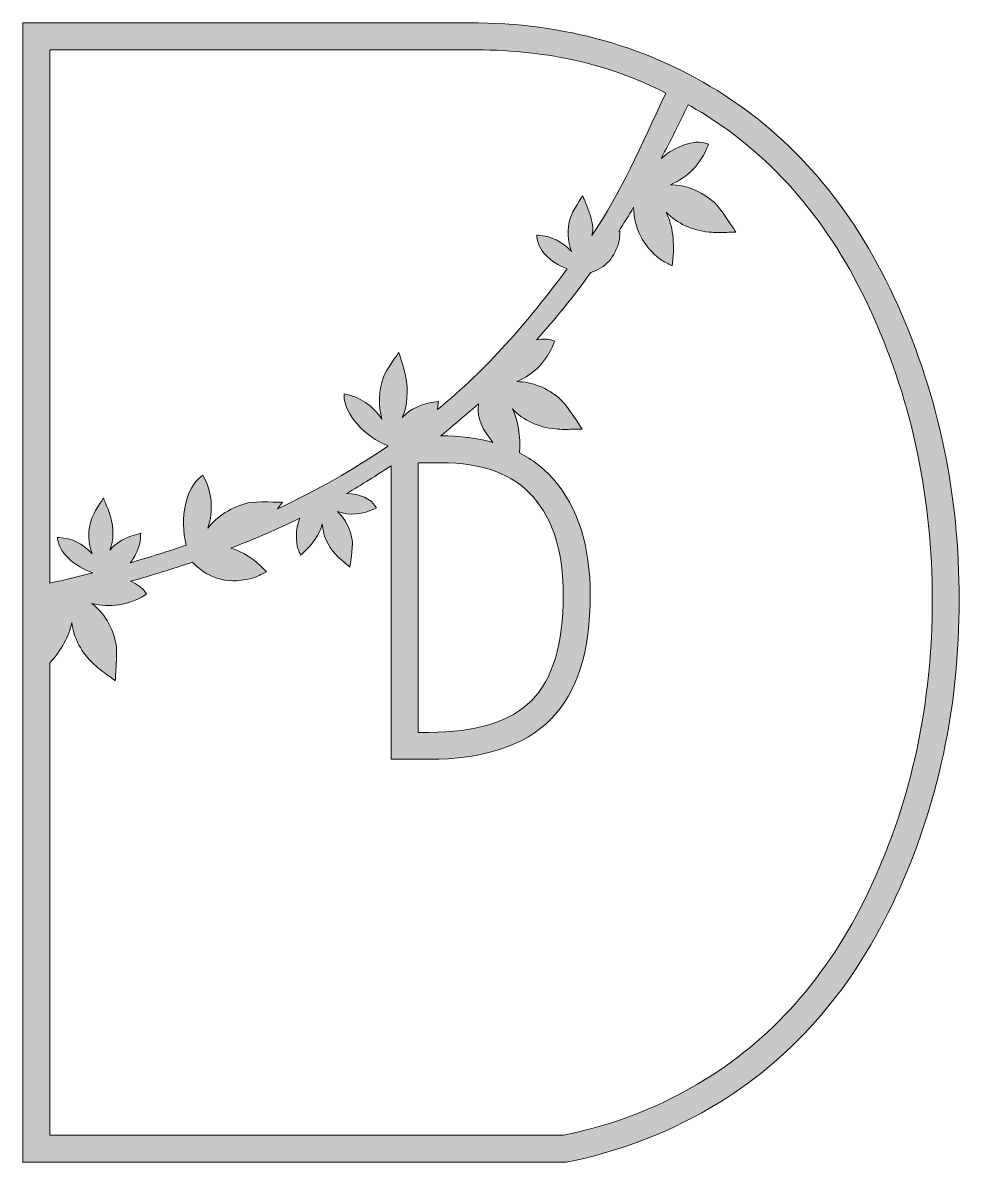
# Model space of a CAD drawing. Header units: millimetres. Extents: x 16 to 693, y 51 to 343.
# Drawn here: x 589.1 to 693.5, y 216.2 to 343.2 of the extents above; entities that cross this region are included whole.
import ezdxf

# ---------------------------------------------------------------- set-up
doc = ezdxf.new("R2010")
doc.units = ezdxf.units.MM
doc.header["$MEASUREMENT"] = 0
doc.layers.add('Layer 1', color=7, linetype='Continuous')

# ---------------------------------------------------------------- blocks, each defined once
blk = doc.blocks.new('block 8')
at = {"layer": 'Layer 1'}
h = blk.add_hatch(color=1, dxfattribs=at)
h.dxf.hatch_style = 2
edge = h.paths.add_edge_path()
edge.add_spline(control_points=[(686.6360814391272, 311.7426666963902), (682.0676264435233, 321.9838051520819), (675.6259007778173, 329.7943049348108), (667.3144356648778, 335.1671116732747), (659.0029705519383, 340.5399170659983), (649.5379582794558, 343.2280840280558), (638.9193557837374, 343.2280840280558), (638.9193557837374, 343.2280840280558), (589.1141701814995, 343.2280840280558), (589.1141701814995, 343.2280840280558), (589.1141701814995, 343.2280840280558), (589.1141701814995, 216.2280806954547), (589.1141701814995, 216.2280806954547), (589.1141701814995, 216.2280806954547), (649.6931598310663, 216.2280806954547), (649.6931598310663, 216.2280806954547), (655.8455836033997, 217.4522200146745), (661.5464845486982, 219.6782469306219), (666.7922883803959, 222.9132238890417), (675.2766111593058, 228.1766730691766), (681.8276755429756, 235.8143098029713), (686.4384621493559, 245.8367277590432), (691.1374432001547, 255.9649747420526), (693.4869552574028, 266.9928115177245), (693.4869552574028, 278.916696097263), (693.4905726076623, 290.611277274488), (691.2045364347287, 301.5544454456482), (686.6360814391272, 311.7426666963902)], knot_values=[0, 0, 0, 0, 1, 1, 1, 2, 2, 2, 3, 3, 3, 4, 4, 4, 5, 5, 5, 6, 6, 6, 7, 7, 7, 8, 8, 8, 9, 9, 9, 9], degree=3, periodic=1)
edge = h.paths.add_edge_path()
edge.add_spline(control_points=[(638.9193557837374, 340.2259437134326), (647.1567082800511, 340.2259437134326), (654.0217931172014, 338.8359997538022), (660.7880467776205, 335.3999436069798), (658.0046249440059, 329.4697500252918), (655.8068262791907, 324.3227208492307), (652.5542255041811, 319.5108321768633), (652.7412080616411, 320.4315823919516), (652.6106820064431, 320.8901945795404), (652.3072982852739, 321.9238308843492), (652.1732410072048, 322.3789145405465), (651.9862584497415, 322.8269411339607), (651.8063383380256, 323.2573304533789), (651.725206339348, 323.4513593077006), (651.6405431177967, 323.6489140019328), (651.5629423419928, 323.8464686961651), (651.5629423419928, 323.8464686961651), (651.5241419540914, 323.9487745746728), (651.5241419540914, 323.9487745746728), (651.5241419540914, 323.9487745746728), (650.3140952285897, 322.0966912418025), (650.1553624541056, 321.5322473357953), (649.774377957133, 320.1775819613782), (649.8096471221606, 318.9075798085109), (650.2647442357622, 317.7434147570239), (649.2346176219796, 318.8758311004297), (648.0140202915555, 319.4684978746075), (646.5641087928952, 319.5461094163361), (646.5641087928952, 319.5461094163361), (646.4053760184111, 319.5531637876383), (646.4053760184111, 319.5531637876383), (646.4053760184111, 319.5531637876383), (646.4195009099005, 319.3803034301851), (646.4195009099005, 319.3803034301851), (646.5394332964834, 317.9550808853414), (647.8341432435326, 316.5192754378041), (649.7955652943673, 315.8137198824249), (645.3787806275027, 309.8376634670895), (640.8385323511843, 304.5777482013078), (635.3316764090944, 300.1292202093237), (635.3422700777096, 300.2174146537461), (635.3528637463287, 300.3056090981685), (635.3598831283773, 300.3973293825016), (635.3704767969957, 300.5066896323115), (635.3810704656116, 300.6195811049938), (635.3986835162825, 300.7395242574974), (635.3986835162825, 300.7395242574974), (635.4374839041839, 301.0288046190245), (635.4374839041839, 301.0288046190245), (635.4374839041839, 301.0288046190245), (635.1940879081509, 300.9970559109432), (635.1940879081509, 300.9970559109432), (633.5430689605379, 300.7748041884511), (632.3013273565725, 300.2033059111417), (631.4087892437327, 299.236692862406), (631.9908811896586, 300.5737182713464), (632.117876021983, 302.1576924310388), (631.768629467167, 303.8827755486224), (631.6522283034585, 304.4648567286255), (631.4758394146137, 305.0398862288073), (631.3029817486432, 305.600801603423), (631.2253809728361, 305.8512761940857), (631.1477801970327, 306.1088024645698), (631.0736675804037, 306.3628028951433), (631.0736675804037, 306.3628028951433), (631.0348671925017, 306.4968601732131), (631.0348671925017, 306.4968601732131), (631.0348671925017, 306.4968601732131), (629.5284991915762, 304.3978334725523), (629.3062474690847, 303.7310836880375), (628.7735495796767, 302.1224178830469), (628.7206243002852, 300.5525578489206), (629.1439834717295, 299.0497210708675), (628.0609746422489, 300.5984152996062), (626.7274643072939, 301.5156396747839), (625.0976326969151, 301.8331375215198), (625.0976326969151, 301.8331375215198), (624.9177125851992, 301.8684174524735), (624.9177125851992, 301.8684174524735), (624.9177125851992, 301.8684174524735), (624.9212438080702, 301.6532227927643), (624.9212438080702, 301.6532227927643), (624.9565129731012, 299.6282764109599), (627.2284242545421, 297.056528780106), (629.8178010849521, 296.0863898914596), (629.8178010849521, 296.0863898914596), (629.8213323078224, 296.0440582806846), (629.8213323078224, 296.0440582806846), (625.9584328676009, 293.4052820107958), (621.9014884241707, 291.0981123302474), (617.4917662030509, 289.0520055260172), (617.64347959548, 289.2530914431218), (617.7986811470905, 289.4612290400479), (617.9539257623971, 289.6623095741909), (617.9539257623971, 289.6623095741909), (618.0491826525644, 289.7822527266945), (618.0491826525644, 289.7822527266945), (618.0491826525644, 289.7822527266945), (614.9835644350147, 289.919835844675), (614.2003650401355, 289.7116982477489), (612.3165437651086, 289.2142802892959), (610.8277888148501, 288.2723642688204), (609.7553736539847, 286.9106418316198), (610.3762659878158, 288.9391140533349), (610.2245525953829, 290.8123631915927), (609.3002765403833, 292.5938920455177), (609.3002765403833, 292.5938920455177), (609.1979572044713, 292.7914467397497), (609.1979572044713, 292.7914467397497), (609.1979572044713, 292.7914467397497), (609.0003809783923, 292.6503377818586), (609.0003809783923, 292.6503377818586), (607.2752924778464, 291.4226726227281), (606.5732681453409, 287.9936721929485), (607.3388114258563, 285.0021127624083), (605.3315265413755, 284.3177230124166), (603.2501290402689, 283.6686131933786), (601.0805370947405, 283.0477262425112), (601.5779658191144, 283.6333386453867), (601.948356647475, 284.3671170689365), (602.1670771470922, 285.2666960956755), (602.2094087578678, 285.4395591446096), (602.2164712036126, 285.6194738733651), (602.2235336493574, 285.8099715048143), (602.2270648722316, 285.8981659492367), (602.2305960951021, 285.9934174564422), (602.2376585408468, 286.088663580686), (602.2376585408468, 286.088663580686), (602.2553146552107, 286.3285498856933), (602.2553146552107, 286.3285498856933), (602.2553146552107, 286.3285498856933), (602.0436566013344, 286.2756353722245), (602.0436566013344, 286.2756353722245), (600.6078699941643, 285.9193317546242), (599.5460054382212, 285.323136449055), (598.8157313227373, 284.4482490676141), (599.253172321975, 285.5912510051945), (599.2813790412611, 286.8788877405768), (598.8862696527958, 288.2300272750833), (598.7522123747267, 288.6851082397998), (598.5652298172635, 289.1331375246948), (598.3853097055476, 289.563526844113), (598.30417770687, 289.7575556984347), (598.2195144853187, 289.9551103926669), (598.1419137095147, 290.1526650868992), (598.1419137095147, 290.1526650868992), (598.1031133216134, 290.2549682739261), (598.1031133216134, 290.2549682739261), (598.1031133216134, 290.2549682739261), (596.8930665961116, 288.4028849410557), (596.7343338216274, 287.8384383435678), (596.3533493246549, 286.4837729691506), (596.3886184896826, 285.2137708162834), (596.8437156032841, 284.0496030733154), (595.8135889895015, 285.1820221082021), (594.5929916590775, 285.774686190899), (593.1430801604172, 285.8522977326277), (593.1430801604172, 285.8522977326277), (592.984347385933, 285.8593547954107), (592.984347385933, 285.8593547954107), (592.984347385933, 285.8593547954107), (592.9984722774225, 285.6864917464766), (592.9984722774225, 285.6864917464766), (593.12546710975, 284.2154090594664), (594.8752311067085, 282.589103288999), (596.9213594427836, 281.9188276645735), (595.3655973853377, 281.5201870532365), (593.7675467808116, 281.132134727555), (592.1200590560723, 280.7581911444779), (592.1200590560723, 280.7581911444779), (592.1200590560723, 340.2259437134326), (592.1200590560723, 340.2259437134326), (592.1200590560723, 340.2259437134326), (638.9193557837374, 340.2259437134326), (638.9193557837374, 340.2259437134326)], knot_values=[0, 0, 0, 0, 1, 1, 1, 2, 2, 2, 3, 3, 3, 4, 4, 4, 5, 5, 5, 6, 6, 6, 7, 7, 7, 8, 8, 8, 9, 9, 9, 10, 10, 10, 11, 11, 11, 12, 12, 12, 13, 13, 13, 14, 14, 14, 15, 15, 15, 16, 16, 16, 17, 17, 17, 18, 18, 18, 19, 19, 19, 20, 20, 20, 21, 21, 21, 22, 22, 22, 23, 23, 23, 24, 24, 24, 25, 25, 25, 26, 26, 26, 27, 27, 27, 28, 28, 28, 29, 29, 29, 30, 30, 30, 31, 31, 31, 32, 32, 32, 33, 33, 33, 34, 34, 34, 35, 35, 35, 36, 36, 36, 37, 37, 37, 38, 38, 38, 39, 39, 39, 40, 40, 40, 41, 41, 41, 42, 42, 42, 43, 43, 43, 44, 44, 44, 45, 45, 45, 46, 46, 46, 47, 47, 47, 48, 48, 48, 49, 49, 49, 50, 50, 50, 51, 51, 51, 52, 52, 52, 53, 53, 53, 54, 54, 54, 55, 55, 55, 56, 56, 56, 57, 57, 57, 58, 58, 58, 58], degree=3, periodic=1)
edge = h.paths.add_edge_path()
edge.add_spline(control_points=[(659.5533245557069, 323.9487772661537), (659.5533245557069, 323.9487772661537), (659.5533245557069, 323.9487772661537), (659.5533245557069, 323.9487772661537), (659.5533245557069, 323.9487772661537), (659.5497933328332, 323.9487772661537), (659.5533245557069, 323.9487772661537), (659.5497933328332, 323.9487772661537), (659.5533245557069, 323.9487772661537), (659.5533245557069, 323.9487772661537)], knot_values=[0, 0, 0, 0, 1, 1, 1, 2, 2, 2, 3, 3, 3, 3], degree=3, periodic=1)
edge = h.paths.add_edge_path()
edge.add_spline(control_points=[(630.4350760685197, 297.7691413982682), (630.438564227698, 297.7691413982682), (630.438564227698, 297.7691413982682), (630.4350760685197, 297.7691413982682), (630.438564227698, 297.7656101753959), (630.438564227698, 297.7656101753959), (630.4350760685197, 297.7691413982682), (630.4350760685197, 297.7656101753959), (630.4350760685197, 297.7656101753959), (630.4350760685197, 297.7691413982682)], knot_values=[0, 0, 0, 0, 1, 1, 1, 2, 2, 2, 3, 3, 3, 3], degree=3, periodic=1)
edge = h.paths.add_edge_path()
edge.add_spline(control_points=[(633.1725920047921, 294.195500787725), (633.1725920047921, 294.195500787725), (635.7196372244258, 294.195500787725), (635.7196372244258, 294.195500787725), (640.3304238308028, 294.195500787725), (643.7594565583533, 292.9219727949471), (645.9995868339448, 290.3749168093914), (648.2397171095323, 287.827860823836), (649.3615693906111, 284.1766140545255), (649.3615693906111, 279.4176398956268), (649.3615693906111, 273.9883901123026), (648.1868348938337, 270.0831375294573), (645.8373228365895, 267.705418752925), (643.4878107793414, 265.3241687535203), (639.656649281277, 264.1388352051649), (634.3473695652624, 264.1388352051649), (634.3473695652624, 264.1388352051649), (633.1726350684883, 264.1388352051649), (633.1726350684883, 264.1388352051649), (633.1726350684883, 264.1388352051649), (633.1726350684883, 294.195500787725), (633.1726350684883, 294.195500787725), (633.1726350684883, 294.195500787725), (633.1725920047921, 294.195500787725), (633.1725920047921, 294.195500787725)], knot_values=[0, 0, 0, 0, 1, 1, 1, 2, 2, 2, 3, 3, 3, 4, 4, 4, 5, 5, 5, 6, 6, 6, 7, 7, 7, 8, 8, 8, 8], degree=3, periodic=1)
edge = h.paths.add_edge_path()
edge.add_spline(control_points=[(635.7196802881188, 297.1941118980865), (635.7196802881188, 297.1941118980865), (638.2032496234353, 299.2296411825847), (639.8930258952574, 300.7571696059359), (639.7272306750285, 298.8098347658602), (640.4045364474287, 297.9137815790318), (641.5122638370178, 296.4603388574984), (639.776624731549, 296.9471685302961), (637.843409400001, 297.1941118980865), (635.7196802881188, 297.1941118980865)], knot_values=[0, 0, 0, 0, 1, 1, 1, 2, 2, 2, 3, 3, 3, 3], degree=3, periodic=1)
edge = h.paths.add_edge_path()
edge.add_spline(control_points=[(642.4224580642208, 302.013057633237), (642.4224580642208, 302.013057633237), (642.4224580642208, 302.0095264103646), (642.4224580642208, 302.013057633237), (642.4224580642208, 302.0095264103646), (642.4224580642208, 302.013057633237), (642.4224580642208, 302.013057633237), (642.4224580642208, 302.013057633237), (642.4224580642208, 302.013057633237), (642.4224580642208, 302.013057633237)], knot_values=[0, 0, 0, 0, 1, 1, 1, 2, 2, 2, 3, 3, 3, 3], degree=3, periodic=1)
edge = h.paths.add_edge_path()
edge.add_spline(control_points=[(622.6880467871455, 288.9214740878581), (622.6845155642718, 288.9214740878581), (622.6845155642718, 288.9214740878581), (622.6880467871455, 288.9214740878581), (622.6845155642718, 288.9214740878581), (622.6845155642718, 288.9214740878581), (622.6880467871455, 288.9214740878581), (622.6845155642718, 288.9214740878581), (622.6845155642718, 288.9214740878581), (622.6880467871455, 288.9214740878581)], knot_values=[0, 0, 0, 0, 1, 1, 1, 2, 2, 2, 3, 3, 3, 3], degree=3, periodic=1)
edge = h.paths.add_edge_path()
edge.add_spline(control_points=[(594.6774826258552, 278.5956670276547), (594.6774826258552, 278.5956670276547), (594.6774826258552, 278.5956670276547), (594.6774826258552, 278.5956670276547), (594.6774826258552, 278.5956670276547), (594.6774826258552, 278.5956670276547), (594.6774826258552, 278.5956670276547), (594.6774826258552, 278.5956670276547), (594.6774826258552, 278.5956670276547), (594.6774826258552, 278.5956670276547)], knot_values=[0, 0, 0, 0, 1, 1, 1, 2, 2, 2, 3, 3, 3, 3], degree=3, periodic=1)
edge = h.paths.add_edge_path()
edge.add_spline(control_points=[(598.0394651825214, 283.1570811093594), (598.0394651825214, 283.1570811093594), (598.0394651825214, 283.1570811093594), (598.0394651825214, 283.1570811093594), (598.0394651825214, 283.1570811093594), (598.0394651825214, 283.1570811093594), (598.0394651825214, 283.1570811093594), (598.0394651825214, 283.1570811093594), (598.0394651825214, 283.1570811093594), (598.0394651825214, 283.1570811093594)], knot_values=[0, 0, 0, 0, 1, 1, 1, 2, 2, 2, 3, 3, 3, 3], degree=3, periodic=1)
edge = h.paths.add_edge_path()
edge.add_spline(control_points=[(683.7150711045698, 247.0890845634719), (679.3758872135118, 237.6593306900969), (673.1493938882454, 230.3850546366854), (665.2189132722823, 225.4673315544188), (660.3894061662849, 222.4898862494448), (655.069489717962, 220.3908541658224), (649.3968385556419, 219.2302230286886), (649.3968385556419, 219.2302230286886), (592.1163125147314, 219.2302230286886), (592.1163125147314, 219.2302230286886), (592.1163125147314, 219.2302230286886), (592.1163125147314, 271.857609320599), (592.1163125147314, 271.857609320599), (593.4604165183016, 273.3569148757797), (594.2753107916445, 274.8385804654836), (594.5786945128137, 276.3766917915287), (594.7974150124342, 274.6163287429914), (595.6370278458825, 273.021777063567), (597.0587326252598, 271.7023862371417), (597.5385052352732, 271.257888175119), (598.0747343475523, 270.8698304664758), (598.5968385683419, 270.4958868833987), (598.8296839594525, 270.326555057337), (599.0730799554855, 270.1536920084029), (599.3023941237211, 269.9773031195581), (599.3023941237211, 269.9773031195581), (599.4223265103006, 269.885582835225), (599.4223265103006, 269.885582835225), (599.4223265103006, 269.885582835225), (599.6975035121869, 273.1628860214581), (599.5140521775974, 273.9848588894303), (599.0801424012302, 275.9568853748042), (598.1699481740271, 277.4773567353724), (596.8046998969149, 278.518055485926), (598.8790349522768, 278.0029975619961), (600.8263751753143, 278.3028608262173), (602.7137276732154, 279.4211657355375), (602.7137276732154, 279.4211657355375), (602.9218545042174, 279.5446401109136), (602.9218545042174, 279.5446401109136), (602.9218545042174, 279.5446401109136), (602.7842660032746, 279.7457260280182), (602.7842660032746, 279.7457260280182), (602.4208945569692, 280.2748926945526), (601.8423338339145, 280.6841162085833), (601.1332470556648, 280.9769224100211), (603.5321531694295, 281.6542550972297), (605.8252087244118, 282.3633364925199), (608.0300698349716, 283.1182861044185), (608.0547453313841, 283.0935890761586), (608.0794638914921, 283.0724232707714), (608.1041393879045, 283.0442004026005), (609.9174223328729, 281.1286196535677), (612.221071556471, 280.5782817986841), (614.958630556439, 281.4073117294393), (615.19500717042, 281.4778662083849), (615.4137276700404, 281.5978093608886), (615.646529997455, 281.7212837362646), (615.7559117791117, 281.7812553125164), (615.8687817199497, 281.8412268887682), (615.9887141065286, 281.9011984650201), (615.9887141065286, 281.9011984650201), (616.2850353819531, 282.0458386457836), (616.2850353819531, 282.0458386457836), (616.2850353819531, 282.0458386457836), (616.0733773280774, 282.2610333054927), (616.0733773280774, 282.2610333054927), (614.8492487747823, 283.5063384301), (613.607464107124, 284.3000884299016), (612.30569171433, 284.6669803331573), (614.9938566577744, 285.7076737007492), (617.5514955460238, 286.8189269302484), (620.0032838754903, 288.0183692212083), (619.5975808184098, 287.0799790406432), (619.5023239282427, 286.0287027703575), (619.710493822937, 284.8786491529557), (619.7422317650942, 284.7022602641109), (619.8092819359784, 284.5399801178705), (619.8833514889113, 284.3635912290258), (619.918620653939, 284.2824538473864), (619.9503585960995, 284.1977852428747), (619.9856708248233, 284.1060649585417), (619.9856708248233, 284.1060649585417), (620.0668028235009, 283.8838132360494), (620.0668028235009, 283.8838132360494), (620.0668028235009, 283.8838132360494), (620.2431917123457, 284.0425621594177), (620.2431917123457, 284.0425621594177), (621.4355823234829, 285.1150042350906), (622.1764070438936, 286.2015604363299), (622.5009781022965, 287.3657281792979), (622.564497050307, 286.1168972147799), (623.0724763796071, 284.9527294718119), (624.0002836574772, 283.9508418750843), (624.3142610472654, 283.6121728399992), (624.6705700478254, 283.3123149587401), (625.0198166026446, 283.023034597213), (625.1750181542551, 282.8925085420156), (625.3373252153026, 282.7584512639458), (625.4889955440394, 282.6243939858761), (625.4889955440394, 282.6243939858761), (625.570127542717, 282.5538395069304), (625.570127542717, 282.5538395069304), (625.570127542717, 282.5538395069304), (625.9334989890251, 284.8433692220021), (625.8488357674738, 285.4289762419159), (625.644240159346, 286.8365615127635), (625.0832924869584, 287.9513351992117), (624.1802037691931, 288.7556734846688), (625.6089709943145, 288.2864783943862), (626.9953635449649, 288.3958386441961), (628.3782679364404, 289.0837542340984), (628.3782679364404, 289.0837542340984), (628.5299813288694, 289.1613657758271), (628.5299813288694, 289.1613657758271), (628.5299813288694, 289.1613657758271), (628.4453181073208, 289.3095317965013), (628.4453181073208, 289.3095317965013), (627.9408269371988, 290.1773674981208), (626.6708355502544, 290.6994771018721), (625.2103303829789, 290.7806144835114), (626.9072121642387, 291.7542792120685), (628.5581880481557, 292.780863837056), (630.177425989916, 293.8603629755123), (630.177425989916, 293.8603629755123), (630.177425989916, 264.1353093652542), (630.177425989916, 264.1353093652542), (630.177425989916, 264.1353093652542), (630.177425989916, 261.1366982548927), (630.177425989916, 261.1366982548927), (630.177425989916, 261.1366982548927), (633.1760371002774, 261.1366982548927), (633.1760371002774, 261.1366982548927), (633.1760371002774, 261.1366982548927), (634.3507715970547, 261.1366982548927), (634.3507715970547, 261.1366982548927), (640.4679262043572, 261.1366982548927), (645.0505060914508, 262.6360038100734), (647.9750476488794, 265.5958091495706), (650.8889955376894, 268.545031586374), (652.367113755636, 273.1946401125011), (652.367113755636, 279.4176452785885), (652.367113755636, 284.9033407982539), (650.9842093641637, 289.2566172830325), (648.2572440328142, 292.3540057405102), (647.1918482540007, 293.5640309341641), (645.928919312801, 294.5482839483763), (644.4754765912702, 295.3067540172242), (644.6060026464651, 297.2188089263464), (644.3484817589426, 298.8239488914263), (643.6852578143391, 300.1821401057542), (644.9235112591269, 298.912137952887), (646.5568740923762, 298.1466108212563), (648.4865582010505, 297.9561131898068), (649.1356572541677, 297.8926157736443), (649.7988811987706, 297.9102503561594), (650.4409608698327, 297.9243644817255), (650.7302196995156, 297.9314215445086), (651.0265840386322, 297.93847322433), (651.315842868312, 297.93847322433), (651.315842868312, 297.93847322433), (651.4675562607442, 297.93847322433), (651.4675562607442, 297.93847322433), (651.4675562607442, 297.93847322433), (649.7036673722963, 300.7148326121992), (649.0651189241053, 301.2581134042998), (647.5270129810226, 302.5669213280312), (645.8830564791542, 303.226614049763), (644.1650304243531, 303.2336711125461), (646.1264955388801, 304.0768097859057), (647.4987631980435, 305.4914467365747), (648.3242942036952, 307.5234501811622), (648.3242942036952, 307.5234501811622), (648.4160198709912, 307.7492277435651), (648.4160198709912, 307.7492277435651), (648.4160198709912, 307.7492277435651), (648.1867057027556, 307.8268392852937), (648.1867057027556, 307.8268392852937), (647.6504765904765, 308.0067567055301), (647.0331154795197, 308.0138110768323), (646.3840164264025, 307.8762279588518), (648.4971518696689, 310.2327836214774), (650.5114991998945, 312.7375053047774), (652.4341639265201, 315.4080329742283), (654.0710579826405, 315.9054509326814), (655.1364537614539, 317.090781789556), (655.5915078113626, 318.9569765565116), (655.6338394221382, 319.1298369139648), (655.640901867883, 319.3097543342012), (655.6479643136278, 319.5002546571312), (655.6514955364988, 319.5884491015536), (655.6550267593725, 319.6836979172783), (655.6620892051172, 319.7789494244837), (655.6620892051172, 319.7789494244837), (655.6797453194779, 320.0188384209719), (655.6797453194779, 320.0188384209719), (655.6797453194779, 320.0188384209719), (655.5350943727935, 319.9835611814991), (655.5350943727935, 319.9835611814991), (656.0959989814845, 320.8584512544208), (656.6498842081243, 321.7509786013385), (657.1966639253295, 322.661145913733), (657.2248706446125, 320.3469245533632), (658.2232593162379, 318.3960638733768), (660.1846813670719, 316.8544240159402), (660.3857457523292, 316.6956750925722), (660.6115286976943, 316.5863121512818), (660.8514365345491, 316.4698975301694), (660.964306475384, 316.4134517938282), (661.0807507027854, 316.3570087489679), (661.200683089365, 316.2935086413246), (661.200683089365, 316.2935086413246), (661.4970043647926, 316.1347597179566), (661.4970043647926, 316.1347597179566), (661.4970043647926, 316.1347597179566), (661.5358047526939, 316.4698975301694), (661.5358047526939, 316.4698975301694), (661.8003880859611, 318.7312016855896), (661.5675426948512, 320.5832850184599), (660.8196555286963, 322.1249248758965), (662.0579089734836, 320.8549254145101), (663.6912718067334, 320.0893982828791), (665.620955915411, 319.8988979599491), (666.2700549685243, 319.8353978523057), (666.9332789131279, 319.8530378177828), (667.5753585841932, 319.8671492518678), (667.8646174138722, 319.87420362317), (668.1609817529895, 319.8812606859531), (668.4502405826723, 319.8812606859531), (668.4502405826723, 319.8812606859531), (668.6019539751015, 319.8812606859531), (668.6019539751015, 319.8812606859531), (668.6019539751015, 319.8812606859531), (666.8380650866536, 322.6576227653032), (666.1995166384626, 323.2009008659229), (664.6614106953798, 324.5097060981735), (663.0174541935115, 325.1694015113862), (661.2994281387136, 325.1764558826884), (663.2608932532405, 326.019594556048), (664.6331609124007, 327.4342341981979), (665.4586919180557, 329.466232259824), (665.4586919180557, 329.466232259824), (665.5504175853486, 329.6920098222265), (665.5504175853486, 329.6920098222265), (665.5504175853486, 329.6920098222265), (665.3211034171122, 329.7696213639552), (665.3211034171122, 329.7696213639552), (663.909992306354, 330.2388164542377), (661.9626520833165, 329.5226779961648), (660.2763639706725, 328.1150927253171), (661.2994281387136, 330.0412590685246), (662.2977737466429, 332.037981236418), (663.2679126352892, 334.1017320433463), (664.0863381315064, 333.6395926701064), (664.8942130227975, 333.1598160228705), (665.6879630225991, 332.6482879760725), (673.4631990232594, 327.6212059897364), (679.5909472991772, 320.1775927273015), (683.9018814072587, 310.5150096117023), (688.2763344633477, 300.76070621177), (690.4917892425266, 290.1279842075244), (690.4917892425266, 278.913175640314), (690.4884302744265, 267.4831670304328), (688.2094565472408, 256.7798905472417), (683.7150711045698, 247.0890845634719)], knot_values=[0, 0, 0, 0, 1, 1, 1, 2, 2, 2, 3, 3, 3, 4, 4, 4, 5, 5, 5, 6, 6, 6, 7, 7, 7, 8, 8, 8, 9, 9, 9, 10, 10, 10, 11, 11, 11, 12, 12, 12, 13, 13, 13, 14, 14, 14, 15, 15, 15, 16, 16, 16, 17, 17, 17, 18, 18, 18, 19, 19, 19, 20, 20, 20, 21, 21, 21, 22, 22, 22, 23, 23, 23, 24, 24, 24, 25, 25, 25, 26, 26, 26, 27, 27, 27, 28, 28, 28, 29, 29, 29, 30, 30, 30, 31, 31, 31, 32, 32, 32, 33, 33, 33, 34, 34, 34, 35, 35, 35, 36, 36, 36, 37, 37, 37, 38, 38, 38, 39, 39, 39, 40, 40, 40, 41, 41, 41, 42, 42, 42, 43, 43, 43, 44, 44, 44, 45, 45, 45, 46, 46, 46, 47, 47, 47, 48, 48, 48, 49, 49, 49, 50, 50, 50, 51, 51, 51, 52, 52, 52, 53, 53, 53, 54, 54, 54, 55, 55, 55, 56, 56, 56, 57, 57, 57, 58, 58, 58, 59, 59, 59, 60, 60, 60, 61, 61, 61, 62, 62, 62, 63, 63, 63, 64, 64, 64, 65, 65, 65, 66, 66, 66, 67, 67, 67, 68, 68, 68, 69, 69, 69, 70, 70, 70, 71, 71, 71, 72, 72, 72, 73, 73, 73, 74, 74, 74, 75, 75, 75, 76, 76, 76, 77, 77, 77, 78, 78, 78, 79, 79, 79, 80, 80, 80, 81, 81, 81, 82, 82, 82, 83, 83, 83, 84, 84, 84, 85, 85, 85, 86, 86, 86, 87, 87, 87, 88, 88, 88, 88], degree=3, periodic=1)
at = {"layer": 'Layer 1', "lineweight": 0}
for points, knots in [([(686.6360814391272, 311.7426666963902), (682.0676264435233, 321.9838051520819), (675.6259007778173, 329.7943049348108), (667.3144356648778, 335.1671116732747), (659.0029705519383, 340.5399170659983), (649.5379582794558, 343.2280840280558), (638.9193557837374, 343.2280840280558), (638.9193557837374, 343.2280840280558), (589.1141701814995, 343.2280840280558), (589.1141701814995, 343.2280840280558), (589.1141701814995, 343.2280840280558), (589.1141701814995, 216.2280806954547), (589.1141701814995, 216.2280806954547), (589.1141701814995, 216.2280806954547), (649.6931598310663, 216.2280806954547), (649.6931598310663, 216.2280806954547), (655.8455836033997, 217.4522200146745), (661.5464845486982, 219.6782469306219), (666.7922883803959, 222.9132238890417), (675.2766111593058, 228.1766730691766), (681.8276755429756, 235.8143098029713), (686.4384621493559, 245.8367277590432), (691.1374432001547, 255.9649747420526), (693.4869552574028, 266.9928115177245), (693.4869552574028, 278.916696097263), (693.4905726076623, 290.611277274488), (691.2045364347287, 301.5544454456482), (686.6360814391272, 311.7426666963902)], [0, 0, 0, 0, 1, 1, 1, 2, 2, 2, 3, 3, 3, 4, 4, 4, 5, 5, 5, 6, 6, 6, 7, 7, 7, 8, 8, 8, 9, 9, 9, 9]), ([(638.9193557837374, 340.2259437134326), (647.1567082800511, 340.2259437134326), (654.0217931172014, 338.8359997538022), (660.7880467776205, 335.3999436069798), (658.0046249440059, 329.4697500252918), (655.8068262791907, 324.3227208492307), (652.5542255041811, 319.5108321768633), (652.7412080616411, 320.4315823919516), (652.6106820064431, 320.8901945795404), (652.3072982852739, 321.9238308843492), (652.1732410072048, 322.3789145405465), (651.9862584497415, 322.8269411339607), (651.8063383380256, 323.2573304533789), (651.725206339348, 323.4513593077006), (651.6405431177967, 323.6489140019328), (651.5629423419928, 323.8464686961651), (651.5629423419928, 323.8464686961651), (651.5241419540914, 323.9487745746728), (651.5241419540914, 323.9487745746728), (651.5241419540914, 323.9487745746728), (650.3140952285897, 322.0966912418025), (650.1553624541056, 321.5322473357953), (649.774377957133, 320.1775819613782), (649.8096471221606, 318.9075798085109), (650.2647442357622, 317.7434147570239), (649.2346176219796, 318.8758311004297), (648.0140202915555, 319.4684978746075), (646.5641087928952, 319.5461094163361), (646.5641087928952, 319.5461094163361), (646.4053760184111, 319.5531637876383), (646.4053760184111, 319.5531637876383), (646.4053760184111, 319.5531637876383), (646.4195009099005, 319.3803034301851), (646.4195009099005, 319.3803034301851), (646.5394332964834, 317.9550808853414), (647.8341432435326, 316.5192754378041), (649.7955652943673, 315.8137198824249), (645.3787806275027, 309.8376634670895), (640.8385323511843, 304.5777482013078), (635.3316764090944, 300.1292202093237), (635.3422700777096, 300.2174146537461), (635.3528637463287, 300.3056090981685), (635.3598831283773, 300.3973293825016), (635.3704767969957, 300.5066896323115), (635.3810704656116, 300.6195811049938), (635.3986835162825, 300.7395242574974), (635.3986835162825, 300.7395242574974), (635.4374839041839, 301.0288046190245), (635.4374839041839, 301.0288046190245), (635.4374839041839, 301.0288046190245), (635.1940879081509, 300.9970559109432), (635.1940879081509, 300.9970559109432), (633.5430689605379, 300.7748041884511), (632.3013273565725, 300.2033059111417), (631.4087892437327, 299.236692862406), (631.9908811896586, 300.5737182713464), (632.117876021983, 302.1576924310388), (631.768629467167, 303.8827755486224), (631.6522283034585, 304.4648567286255), (631.4758394146137, 305.0398862288073), (631.3029817486432, 305.600801603423), (631.2253809728361, 305.8512761940857), (631.1477801970327, 306.1088024645698), (631.0736675804037, 306.3628028951433), (631.0736675804037, 306.3628028951433), (631.0348671925017, 306.4968601732131), (631.0348671925017, 306.4968601732131), (631.0348671925017, 306.4968601732131), (629.5284991915762, 304.3978334725523), (629.3062474690847, 303.7310836880375), (628.7735495796767, 302.1224178830469), (628.7206243002852, 300.5525578489206), (629.1439834717295, 299.0497210708675), (628.0609746422489, 300.5984152996062), (626.7274643072939, 301.5156396747839), (625.0976326969151, 301.8331375215198), (625.0976326969151, 301.8331375215198), (624.9177125851992, 301.8684174524735), (624.9177125851992, 301.8684174524735), (624.9177125851992, 301.8684174524735), (624.9212438080702, 301.6532227927643), (624.9212438080702, 301.6532227927643), (624.9565129731012, 299.6282764109599), (627.2284242545421, 297.056528780106), (629.8178010849521, 296.0863898914596), (629.8178010849521, 296.0863898914596), (629.8213323078224, 296.0440582806846), (629.8213323078224, 296.0440582806846), (625.9584328676009, 293.4052820107958), (621.9014884241707, 291.0981123302474), (617.4917662030509, 289.0520055260172), (617.64347959548, 289.2530914431218), (617.7986811470905, 289.4612290400479), (617.9539257623971, 289.6623095741909), (617.9539257623971, 289.6623095741909), (618.0491826525644, 289.7822527266945), (618.0491826525644, 289.7822527266945), (618.0491826525644, 289.7822527266945), (614.9835644350147, 289.919835844675), (614.2003650401355, 289.7116982477489), (612.3165437651086, 289.2142802892959), (610.8277888148501, 288.2723642688204), (609.7553736539847, 286.9106418316198), (610.3762659878158, 288.9391140533349), (610.2245525953829, 290.8123631915927), (609.3002765403833, 292.5938920455177), (609.3002765403833, 292.5938920455177), (609.1979572044713, 292.7914467397497), (609.1979572044713, 292.7914467397497), (609.1979572044713, 292.7914467397497), (609.0003809783923, 292.6503377818586), (609.0003809783923, 292.6503377818586), (607.2752924778464, 291.4226726227281), (606.5732681453409, 287.9936721929485), (607.3388114258563, 285.0021127624083), (605.3315265413755, 284.3177230124166), (603.2501290402689, 283.6686131933786), (601.0805370947405, 283.0477262425112), (601.5779658191144, 283.6333386453867), (601.948356647475, 284.3671170689365), (602.1670771470922, 285.2666960956755), (602.2094087578678, 285.4395591446096), (602.2164712036126, 285.6194738733651), (602.2235336493574, 285.8099715048143), (602.2270648722316, 285.8981659492367), (602.2305960951021, 285.9934174564422), (602.2376585408468, 286.088663580686), (602.2376585408468, 286.088663580686), (602.2553146552107, 286.3285498856933), (602.2553146552107, 286.3285498856933), (602.2553146552107, 286.3285498856933), (602.0436566013344, 286.2756353722245), (602.0436566013344, 286.2756353722245), (600.6078699941643, 285.9193317546242), (599.5460054382212, 285.323136449055), (598.8157313227373, 284.4482490676141), (599.253172321975, 285.5912510051945), (599.2813790412611, 286.8788877405768), (598.8862696527958, 288.2300272750833), (598.7522123747267, 288.6851082397998), (598.5652298172635, 289.1331375246948), (598.3853097055476, 289.563526844113), (598.30417770687, 289.7575556984347), (598.2195144853187, 289.9551103926669), (598.1419137095147, 290.1526650868992), (598.1419137095147, 290.1526650868992), (598.1031133216134, 290.2549682739261), (598.1031133216134, 290.2549682739261), (598.1031133216134, 290.2549682739261), (596.8930665961116, 288.4028849410557), (596.7343338216274, 287.8384383435678), (596.3533493246549, 286.4837729691506), (596.3886184896826, 285.2137708162834), (596.8437156032841, 284.0496030733154), (595.8135889895015, 285.1820221082021), (594.5929916590775, 285.774686190899), (593.1430801604172, 285.8522977326277), (593.1430801604172, 285.8522977326277), (592.984347385933, 285.8593547954107), (592.984347385933, 285.8593547954107), (592.984347385933, 285.8593547954107), (592.9984722774225, 285.6864917464766), (592.9984722774225, 285.6864917464766), (593.12546710975, 284.2154090594664), (594.8752311067085, 282.589103288999), (596.9213594427836, 281.9188276645735), (595.3655973853377, 281.5201870532365), (593.7675467808116, 281.132134727555), (592.1200590560723, 280.7581911444779), (592.1200590560723, 280.7581911444779), (592.1200590560723, 340.2259437134326), (592.1200590560723, 340.2259437134326), (592.1200590560723, 340.2259437134326), (638.9193557837374, 340.2259437134326), (638.9193557837374, 340.2259437134326)], [0, 0, 0, 0, 1, 1, 1, 2, 2, 2, 3, 3, 3, 4, 4, 4, 5, 5, 5, 6, 6, 6, 7, 7, 7, 8, 8, 8, 9, 9, 9, 10, 10, 10, 11, 11, 11, 12, 12, 12, 13, 13, 13, 14, 14, 14, 15, 15, 15, 16, 16, 16, 17, 17, 17, 18, 18, 18, 19, 19, 19, 20, 20, 20, 21, 21, 21, 22, 22, 22, 23, 23, 23, 24, 24, 24, 25, 25, 25, 26, 26, 26, 27, 27, 27, 28, 28, 28, 29, 29, 29, 30, 30, 30, 31, 31, 31, 32, 32, 32, 33, 33, 33, 34, 34, 34, 35, 35, 35, 36, 36, 36, 37, 37, 37, 38, 38, 38, 39, 39, 39, 40, 40, 40, 41, 41, 41, 42, 42, 42, 43, 43, 43, 44, 44, 44, 45, 45, 45, 46, 46, 46, 47, 47, 47, 48, 48, 48, 49, 49, 49, 50, 50, 50, 51, 51, 51, 52, 52, 52, 53, 53, 53, 54, 54, 54, 55, 55, 55, 56, 56, 56, 57, 57, 57, 58, 58, 58, 58]), ([(683.7150711045698, 247.0890845634719), (679.3758872135118, 237.6593306900969), (673.1493938882454, 230.3850546366854), (665.2189132722823, 225.4673315544188), (660.3894061662849, 222.4898862494448), (655.069489717962, 220.3908541658224), (649.3968385556419, 219.2302230286886), (649.3968385556419, 219.2302230286886), (592.1163125147314, 219.2302230286886), (592.1163125147314, 219.2302230286886), (592.1163125147314, 219.2302230286886), (592.1163125147314, 271.857609320599), (592.1163125147314, 271.857609320599), (593.4604165183016, 273.3569148757797), (594.2753107916445, 274.8385804654836), (594.5786945128137, 276.3766917915287), (594.7974150124342, 274.6163287429914), (595.6370278458825, 273.021777063567), (597.0587326252598, 271.7023862371417), (597.5385052352732, 271.257888175119), (598.0747343475523, 270.8698304664758), (598.5968385683419, 270.4958868833987), (598.8296839594525, 270.326555057337), (599.0730799554855, 270.1536920084029), (599.3023941237211, 269.9773031195581), (599.3023941237211, 269.9773031195581), (599.4223265103006, 269.885582835225), (599.4223265103006, 269.885582835225), (599.4223265103006, 269.885582835225), (599.6975035121869, 273.1628860214581), (599.5140521775974, 273.9848588894303), (599.0801424012302, 275.9568853748042), (598.1699481740271, 277.4773567353724), (596.8046998969149, 278.518055485926), (598.8790349522768, 278.0029975619961), (600.8263751753143, 278.3028608262173), (602.7137276732154, 279.4211657355375), (602.7137276732154, 279.4211657355375), (602.9218545042174, 279.5446401109136), (602.9218545042174, 279.5446401109136), (602.9218545042174, 279.5446401109136), (602.7842660032746, 279.7457260280182), (602.7842660032746, 279.7457260280182), (602.4208945569692, 280.2748926945526), (601.8423338339145, 280.6841162085833), (601.1332470556648, 280.9769224100211), (603.5321531694295, 281.6542550972297), (605.8252087244118, 282.3633364925199), (608.0300698349716, 283.1182861044185), (608.0547453313841, 283.0935890761586), (608.0794638914921, 283.0724232707714), (608.1041393879045, 283.0442004026005), (609.9174223328729, 281.1286196535677), (612.221071556471, 280.5782817986841), (614.958630556439, 281.4073117294393), (615.19500717042, 281.4778662083849), (615.4137276700404, 281.5978093608886), (615.646529997455, 281.7212837362646), (615.7559117791117, 281.7812553125164), (615.8687817199497, 281.8412268887682), (615.9887141065286, 281.9011984650201), (615.9887141065286, 281.9011984650201), (616.2850353819531, 282.0458386457836), (616.2850353819531, 282.0458386457836), (616.2850353819531, 282.0458386457836), (616.0733773280774, 282.2610333054927), (616.0733773280774, 282.2610333054927), (614.8492487747823, 283.5063384301), (613.607464107124, 284.3000884299016), (612.30569171433, 284.6669803331573), (614.9938566577744, 285.7076737007492), (617.5514955460238, 286.8189269302484), (620.0032838754903, 288.0183692212083), (619.5975808184098, 287.0799790406432), (619.5023239282427, 286.0287027703575), (619.710493822937, 284.8786491529557), (619.7422317650942, 284.7022602641109), (619.8092819359784, 284.5399801178705), (619.8833514889113, 284.3635912290258), (619.918620653939, 284.2824538473864), (619.9503585960995, 284.1977852428747), (619.9856708248233, 284.1060649585417), (619.9856708248233, 284.1060649585417), (620.0668028235009, 283.8838132360494), (620.0668028235009, 283.8838132360494), (620.0668028235009, 283.8838132360494), (620.2431917123457, 284.0425621594177), (620.2431917123457, 284.0425621594177), (621.4355823234829, 285.1150042350906), (622.1764070438936, 286.2015604363299), (622.5009781022965, 287.3657281792979), (622.564497050307, 286.1168972147799), (623.0724763796071, 284.9527294718119), (624.0002836574772, 283.9508418750843), (624.3142610472654, 283.6121728399992), (624.6705700478254, 283.3123149587401), (625.0198166026446, 283.023034597213), (625.1750181542551, 282.8925085420156), (625.3373252153026, 282.7584512639458), (625.4889955440394, 282.6243939858761), (625.4889955440394, 282.6243939858761), (625.570127542717, 282.5538395069304), (625.570127542717, 282.5538395069304), (625.570127542717, 282.5538395069304), (625.9334989890251, 284.8433692220021), (625.8488357674738, 285.4289762419159), (625.644240159346, 286.8365615127635), (625.0832924869584, 287.9513351992117), (624.1802037691931, 288.7556734846688), (625.6089709943145, 288.2864783943862), (626.9953635449649, 288.3958386441961), (628.3782679364404, 289.0837542340984), (628.3782679364404, 289.0837542340984), (628.5299813288694, 289.1613657758271), (628.5299813288694, 289.1613657758271), (628.5299813288694, 289.1613657758271), (628.4453181073208, 289.3095317965013), (628.4453181073208, 289.3095317965013), (627.9408269371988, 290.1773674981208), (626.6708355502544, 290.6994771018721), (625.2103303829789, 290.7806144835114), (626.9072121642387, 291.7542792120685), (628.5581880481557, 292.780863837056), (630.177425989916, 293.8603629755123), (630.177425989916, 293.8603629755123), (630.177425989916, 264.1353093652542), (630.177425989916, 264.1353093652542), (630.177425989916, 264.1353093652542), (630.177425989916, 261.1366982548927), (630.177425989916, 261.1366982548927), (630.177425989916, 261.1366982548927), (633.1760371002774, 261.1366982548927), (633.1760371002774, 261.1366982548927), (633.1760371002774, 261.1366982548927), (634.3507715970547, 261.1366982548927), (634.3507715970547, 261.1366982548927), (640.4679262043572, 261.1366982548927), (645.0505060914508, 262.6360038100734), (647.9750476488794, 265.5958091495706), (650.8889955376894, 268.545031586374), (652.367113755636, 273.1946401125011), (652.367113755636, 279.4176452785885), (652.367113755636, 284.9033407982539), (650.9842093641637, 289.2566172830325), (648.2572440328142, 292.3540057405102), (647.1918482540007, 293.5640309341641), (645.928919312801, 294.5482839483763), (644.4754765912702, 295.3067540172242), (644.6060026464651, 297.2188089263464), (644.3484817589426, 298.8239488914263), (643.6852578143391, 300.1821401057542), (644.9235112591269, 298.912137952887), (646.5568740923762, 298.1466108212563), (648.4865582010505, 297.9561131898068), (649.1356572541677, 297.8926157736443), (649.7988811987706, 297.9102503561594), (650.4409608698327, 297.9243644817255), (650.7302196995156, 297.9314215445086), (651.0265840386322, 297.93847322433), (651.315842868312, 297.93847322433), (651.315842868312, 297.93847322433), (651.4675562607442, 297.93847322433), (651.4675562607442, 297.93847322433), (651.4675562607442, 297.93847322433), (649.7036673722963, 300.7148326121992), (649.0651189241053, 301.2581134042998), (647.5270129810226, 302.5669213280312), (645.8830564791542, 303.226614049763), (644.1650304243531, 303.2336711125461), (646.1264955388801, 304.0768097859057), (647.4987631980435, 305.4914467365747), (648.3242942036952, 307.5234501811622), (648.3242942036952, 307.5234501811622), (648.4160198709912, 307.7492277435651), (648.4160198709912, 307.7492277435651), (648.4160198709912, 307.7492277435651), (648.1867057027556, 307.8268392852937), (648.1867057027556, 307.8268392852937), (647.6504765904765, 308.0067567055301), (647.0331154795197, 308.0138110768323), (646.3840164264025, 307.8762279588518), (648.4971518696689, 310.2327836214774), (650.5114991998945, 312.7375053047774), (652.4341639265201, 315.4080329742283), (654.0710579826405, 315.9054509326814), (655.1364537614539, 317.090781789556), (655.5915078113626, 318.9569765565116), (655.6338394221382, 319.1298369139648), (655.640901867883, 319.3097543342012), (655.6479643136278, 319.5002546571312), (655.6514955364988, 319.5884491015536), (655.6550267593725, 319.6836979172783), (655.6620892051172, 319.7789494244837), (655.6620892051172, 319.7789494244837), (655.6797453194779, 320.0188384209719), (655.6797453194779, 320.0188384209719), (655.6797453194779, 320.0188384209719), (655.5350943727935, 319.9835611814991), (655.5350943727935, 319.9835611814991), (656.0959989814845, 320.8584512544208), (656.6498842081243, 321.7509786013385), (657.1966639253295, 322.661145913733), (657.2248706446125, 320.3469245533632), (658.2232593162379, 318.3960638733768), (660.1846813670719, 316.8544240159402), (660.3857457523292, 316.6956750925722), (660.6115286976943, 316.5863121512818), (660.8514365345491, 316.4698975301694), (660.964306475384, 316.4134517938282), (661.0807507027854, 316.3570087489679), (661.200683089365, 316.2935086413246), (661.200683089365, 316.2935086413246), (661.4970043647926, 316.1347597179566), (661.4970043647926, 316.1347597179566), (661.4970043647926, 316.1347597179566), (661.5358047526939, 316.4698975301694), (661.5358047526939, 316.4698975301694), (661.8003880859611, 318.7312016855896), (661.5675426948512, 320.5832850184599), (660.8196555286963, 322.1249248758965), (662.0579089734836, 320.8549254145101), (663.6912718067334, 320.0893982828791), (665.620955915411, 319.8988979599491), (666.2700549685243, 319.8353978523057), (666.9332789131279, 319.8530378177828), (667.5753585841932, 319.8671492518678), (667.8646174138722, 319.87420362317), (668.1609817529895, 319.8812606859531), (668.4502405826723, 319.8812606859531), (668.4502405826723, 319.8812606859531), (668.6019539751015, 319.8812606859531), (668.6019539751015, 319.8812606859531), (668.6019539751015, 319.8812606859531), (666.8380650866536, 322.6576227653032), (666.1995166384626, 323.2009008659229), (664.6614106953798, 324.5097060981735), (663.0174541935115, 325.1694015113862), (661.2994281387136, 325.1764558826884), (663.2608932532405, 326.019594556048), (664.6331609124007, 327.4342341981979), (665.4586919180557, 329.466232259824), (665.4586919180557, 329.466232259824), (665.5504175853486, 329.6920098222265), (665.5504175853486, 329.6920098222265), (665.5504175853486, 329.6920098222265), (665.3211034171122, 329.7696213639552), (665.3211034171122, 329.7696213639552), (663.909992306354, 330.2388164542377), (661.9626520833165, 329.5226779961648), (660.2763639706725, 328.1150927253171), (661.2994281387136, 330.0412590685246), (662.2977737466429, 332.037981236418), (663.2679126352892, 334.1017320433463), (664.0863381315064, 333.6395926701064), (664.8942130227975, 333.1598160228705), (665.6879630225991, 332.6482879760725), (673.4631990232594, 327.6212059897364), (679.5909472991772, 320.1775927273015), (683.9018814072587, 310.5150096117023), (688.2763344633477, 300.76070621177), (690.4917892425266, 290.1279842075244), (690.4917892425266, 278.913175640314), (690.4884302744265, 267.4831670304328), (688.2094565472408, 256.7798905472417), (683.7150711045698, 247.0890845634719)], [0, 0, 0, 0, 1, 1, 1, 2, 2, 2, 3, 3, 3, 4, 4, 4, 5, 5, 5, 6, 6, 6, 7, 7, 7, 8, 8, 8, 9, 9, 9, 10, 10, 10, 11, 11, 11, 12, 12, 12, 13, 13, 13, 14, 14, 14, 15, 15, 15, 16, 16, 16, 17, 17, 17, 18, 18, 18, 19, 19, 19, 20, 20, 20, 21, 21, 21, 22, 22, 22, 23, 23, 23, 24, 24, 24, 25, 25, 25, 26, 26, 26, 27, 27, 27, 28, 28, 28, 29, 29, 29, 30, 30, 30, 31, 31, 31, 32, 32, 32, 33, 33, 33, 34, 34, 34, 35, 35, 35, 36, 36, 36, 37, 37, 37, 38, 38, 38, 39, 39, 39, 40, 40, 40, 41, 41, 41, 42, 42, 42, 43, 43, 43, 44, 44, 44, 45, 45, 45, 46, 46, 46, 47, 47, 47, 48, 48, 48, 49, 49, 49, 50, 50, 50, 51, 51, 51, 52, 52, 52, 53, 53, 53, 54, 54, 54, 55, 55, 55, 56, 56, 56, 57, 57, 57, 58, 58, 58, 59, 59, 59, 60, 60, 60, 61, 61, 61, 62, 62, 62, 63, 63, 63, 64, 64, 64, 65, 65, 65, 66, 66, 66, 67, 67, 67, 68, 68, 68, 69, 69, 69, 70, 70, 70, 71, 71, 71, 72, 72, 72, 73, 73, 73, 74, 74, 74, 75, 75, 75, 76, 76, 76, 77, 77, 77, 78, 78, 78, 79, 79, 79, 80, 80, 80, 81, 81, 81, 82, 82, 82, 83, 83, 83, 84, 84, 84, 85, 85, 85, 86, 86, 86, 87, 87, 87, 88, 88, 88, 88]), ([(659.5533245557069, 323.9487772661537), (659.5533245557069, 323.9487772661537), (659.5533245557069, 323.9487772661537), (659.5533245557069, 323.9487772661537), (659.5533245557069, 323.9487772661537), (659.5497933328332, 323.9487772661537), (659.5533245557069, 323.9487772661537), (659.5497933328332, 323.9487772661537), (659.5533245557069, 323.9487772661537), (659.5533245557069, 323.9487772661537)], [0, 0, 0, 0, 1, 1, 1, 2, 2, 2, 3, 3, 3, 3]), ([(642.4224580642208, 302.013057633237), (642.4224580642208, 302.013057633237), (642.4224580642208, 302.0095264103646), (642.4224580642208, 302.013057633237), (642.4224580642208, 302.0095264103646), (642.4224580642208, 302.013057633237), (642.4224580642208, 302.013057633237), (642.4224580642208, 302.013057633237), (642.4224580642208, 302.013057633237), (642.4224580642208, 302.013057633237)], [0, 0, 0, 0, 1, 1, 1, 2, 2, 2, 3, 3, 3, 3]), ([(635.7196802881188, 297.1941118980865), (635.7196802881188, 297.1941118980865), (638.2032496234353, 299.2296411825847), (639.8930258952574, 300.7571696059359), (639.7272306750285, 298.8098347658602), (640.4045364474287, 297.9137815790318), (641.5122638370178, 296.4603388574984), (639.776624731549, 296.9471685302961), (637.843409400001, 297.1941118980865), (635.7196802881188, 297.1941118980865)], [0, 0, 0, 0, 1, 1, 1, 2, 2, 2, 3, 3, 3, 3]), ([(630.4350760685197, 297.7691413982682), (630.438564227698, 297.7691413982682), (630.438564227698, 297.7691413982682), (630.4350760685197, 297.7691413982682), (630.438564227698, 297.7656101753959), (630.438564227698, 297.7656101753959), (630.4350760685197, 297.7691413982682), (630.4350760685197, 297.7656101753959), (630.4350760685197, 297.7656101753959), (630.4350760685197, 297.7691413982682)], [0, 0, 0, 0, 1, 1, 1, 2, 2, 2, 3, 3, 3, 3]), ([(633.1725920047921, 294.195500787725), (633.1725920047921, 294.195500787725), (635.7196372244258, 294.195500787725), (635.7196372244258, 294.195500787725), (640.3304238308028, 294.195500787725), (643.7594565583533, 292.9219727949471), (645.9995868339448, 290.3749168093914), (648.2397171095323, 287.827860823836), (649.3615693906111, 284.1766140545255), (649.3615693906111, 279.4176398956268), (649.3615693906111, 273.9883901123026), (648.1868348938337, 270.0831375294573), (645.8373228365895, 267.705418752925), (643.4878107793414, 265.3241687535203), (639.656649281277, 264.1388352051649), (634.3473695652624, 264.1388352051649), (634.3473695652624, 264.1388352051649), (633.1726350684883, 264.1388352051649), (633.1726350684883, 264.1388352051649), (633.1726350684883, 264.1388352051649), (633.1726350684883, 294.195500787725), (633.1726350684883, 294.195500787725), (633.1726350684883, 294.195500787725), (633.1725920047921, 294.195500787725), (633.1725920047921, 294.195500787725)], [0, 0, 0, 0, 1, 1, 1, 2, 2, 2, 3, 3, 3, 4, 4, 4, 5, 5, 5, 6, 6, 6, 7, 7, 7, 8, 8, 8, 8]), ([(622.6880467871455, 288.9214740878581), (622.6845155642718, 288.9214740878581), (622.6845155642718, 288.9214740878581), (622.6880467871455, 288.9214740878581), (622.6845155642718, 288.9214740878581), (622.6845155642718, 288.9214740878581), (622.6880467871455, 288.9214740878581), (622.6845155642718, 288.9214740878581), (622.6845155642718, 288.9214740878581), (622.6880467871455, 288.9214740878581)], [0, 0, 0, 0, 1, 1, 1, 2, 2, 2, 3, 3, 3, 3])]:
    blk.add_open_spline(points, degree=3, knots=knots, dxfattribs=at)

msp = doc.modelspace()

# ---------------------------------------------------------------- block references
at = {"layer": 'Layer 1'}
msp.add_blockref('block 8', (0, 0), dxfattribs=at)

doc.saveas('drawing.dxf')
